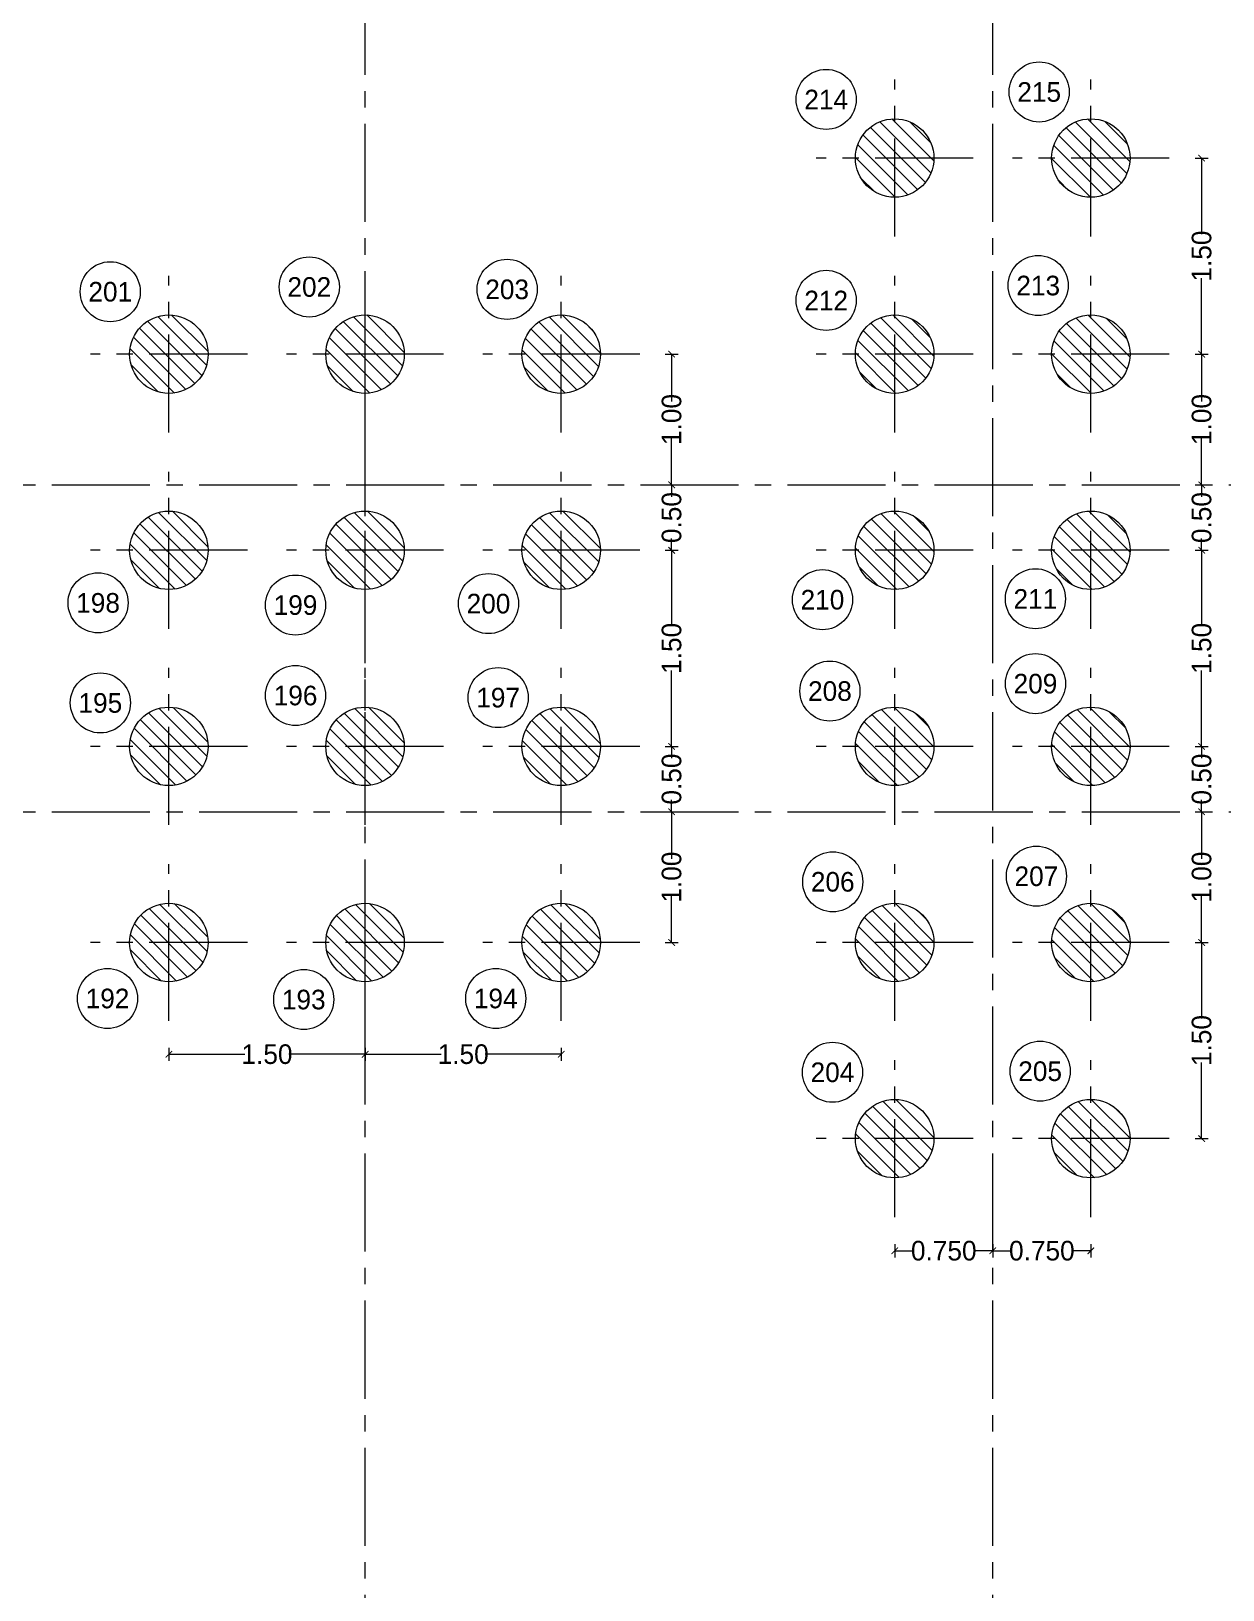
# Model space of a CAD drawing. Extents: x 971 to 1079, y 664 to 731.
# Drawn here: x 1026.21 to 1035.33, y 691.48 to 703.4 of the extents above; entities that cross this region are included whole.
import ezdxf
from ezdxf.enums import TextEntityAlignment as Align

# ---------------------------------------------------------------- set-up
doc = ezdxf.new("R2010")
doc.units = 0
doc.header["$MEASUREMENT"] = 0
doc.header["$PDMODE"] = 3
doc.header["$PDSIZE"] = 0.1
for name, pattern in [('CENTER2', [1.125, 0.75, -0.125, 0.125, -0.125]), ('CENTERX2', [4, 2.5, -0.5, 0.5, -0.5]), ('HIDDEN2', [0.1875, 0.125, -0.0625])]:
    doc.linetypes.add(name, pattern=pattern)
doc.layers.get('0').update_dxf_attribs({"linetype": 'CONTINUOUS', "lineweight": 30})
doc.layers.get('Defpoints').update_dxf_attribs({"linetype": 'CONTINUOUS'})
for name, color, linetype, lineweight in [('As Built Piles', 4, 'HIDDEN2', 20), ('axis', 1, 'CENTERX2', 5), ('axis no.', 11, 'CONTINUOUS', 20), ('PILES_AXES', 4, 'CENTER2', 20), ('PILES_HATCH0', 8, 'CONTINUOUS', 9), ('PILES_NO_', 11, 'CONTINUOUS', 20)]:
    doc.layers.add(name, color=color, linetype=linetype, lineweight=lineweight)
doc.styles.add('ARABY', font='sosa.shx')
doc.styles.add('SOSA', font='sosa.shx')
doc.dimstyles.new('Shabak dim', dxfattribs={"dimtxt": 0.15, "dimasz": 0.05, "dimexe": 0.05, "dimexo": 0.1, "dimgap": 0, "dimtad": 0, "dimzin": 0, "dimdsep": 46, "dimtxsty": 'SOSA', "dimblk1": 'ARCHTICK', "dimblk2": 'ARCHTICK', "dimsah": 1, "dimcen": 0, "dimclrd": 256, "dimadec": 0, "dimazin": 0, "dimtfac": 1, "dimtofl": 0, "dimtmove": 1, "dimatfit": 3, "dimldrblk": 'OBLIQUE', "dimfxl": 0.05, "dimfxlon": 1, "dimtolj": 1, "dimtzin": 0, "dimlwd": -1, "dimlwe": -1, "dimarcsym": 0})

# ---------------------------------------------------------------- blocks, each defined once
blk = doc.blocks.new('_ARCHTICK')
at = {"color": 0, "linetype": 'ByBlock', "const_width": 0.15}
blk.add_lwpolyline([(-0.5, -0.5), (0.5, 0.5)], dxfattribs=at)
blk = doc.blocks.new('*D203')
at = {"layer": 'axis no.', "color": 0, "transparency": 16777216}
for p, q in [((1031.062, 697.427), (1031.162, 697.427)), ((1031.062, 696.427), (1031.162, 696.427))]:
    blk.add_line(p, q, dxfattribs=at)
at = {"layer": 'axis no.', "transparency": 16777216}
for p, q in [((1031.112, 697.427), (1031.112, 697.066)), ((1031.112, 696.427), (1031.112, 696.788))]:
    blk.add_line(p, q, dxfattribs=at)
at = {"layer": 'Defpoints', "color": 0, "transparency": 16777216}
for p in [(1030.06, 697.427), (1031.112, 697.427), (1030.268, 696.427)]:
    blk.add_point(p, dxfattribs=at)
at = {"layer": 'axis no.', "transparency": 16777216, "xscale": 0.05, "yscale": 0.05, "zscale": 0.05}
for p, rotation in [((1031.112, 697.427), 90), ((1031.112, 696.427), 270)]:
    blk.add_blockref('_ARCHTICK', p, dxfattribs=dict(at, rotation=rotation))
at = {"layer": 'axis no.', "color": 0, "transparency": 16777216, "insert": (1031.112, 696.927), "char_height": 0.15, "attachment_point": 5, "rotation": 90, "style": 'SOSA'}
blk.add_mtext('\\A1;1.00', dxfattribs=at)
blk = doc.blocks.new('_OBLIQUE')
at = {"color": 0, "linetype": 'ByBlock'}
blk.add_line((-0.5, -0.5), (0.5, 0.5), dxfattribs=at)
blk = doc.blocks.new('*D204')
at = {"layer": 'axis no.', "color": 0, "transparency": 16777216}
for p, q in [((1031.062, 697.927), (1031.162, 697.927)), ((1031.062, 697.427), (1031.162, 697.427))]:
    blk.add_line(p, q, dxfattribs=at)
at = {"layer": 'axis no.', "transparency": 16777216}
for p, q in [((1031.112, 697.927), (1031.112, 697.837)), ((1031.112, 697.427), (1031.112, 697.517))]:
    blk.add_line(p, q, dxfattribs=at)
at = {"layer": 'Defpoints', "color": 0, "transparency": 16777216}
for p in [(1030.648, 697.927), (1031.112, 697.927), (1030.648, 697.427)]:
    blk.add_point(p, dxfattribs=at)
at = {"layer": 'axis no.', "transparency": 16777216, "xscale": 0.05, "yscale": 0.05, "zscale": 0.05}
for p, rotation in [((1031.112, 697.927), 90), ((1031.112, 697.427), 270)]:
    blk.add_blockref('_ARCHTICK', p, dxfattribs=dict(at, rotation=rotation))
at = {"layer": 'axis no.', "color": 0, "transparency": 16777216, "insert": (1031.112, 697.677), "char_height": 0.15, "attachment_point": 5, "rotation": 90, "style": 'SOSA'}
blk.add_mtext('\\A1;0.50', dxfattribs=at)
blk = doc.blocks.new('*D205')
at = {"layer": 'axis no.', "color": 0, "transparency": 16777216}
for p, q in [((1031.062, 699.427), (1031.162, 699.427)), ((1031.062, 697.927), (1031.162, 697.927))]:
    blk.add_line(p, q, dxfattribs=at)
at = {"layer": 'axis no.', "transparency": 16777216}
for p, q in [((1031.112, 699.427), (1031.112, 698.846)), ((1031.112, 697.927), (1031.112, 698.508))]:
    blk.add_line(p, q, dxfattribs=at)
at = {"layer": 'Defpoints', "color": 0, "transparency": 16777216}
for p in [(1030.714, 699.427), (1031.112, 699.427), (1030.714, 697.927)]:
    blk.add_point(p, dxfattribs=at)
at = {"layer": 'axis no.', "transparency": 16777216, "xscale": 0.05, "yscale": 0.05, "zscale": 0.05}
for p, rotation in [((1031.112, 699.427), 90), ((1031.112, 697.927), 270)]:
    blk.add_blockref('_ARCHTICK', p, dxfattribs=dict(at, rotation=rotation))
at = {"layer": 'axis no.', "color": 0, "transparency": 16777216, "insert": (1031.112, 698.677), "char_height": 0.15, "attachment_point": 5, "rotation": 90, "style": 'SOSA'}
blk.add_mtext('\\A1;1.50', dxfattribs=at)
blk = doc.blocks.new('*D206')
at = {"layer": 'axis no.', "color": 0, "transparency": 16777216}
for p, q in [((1031.062, 699.927), (1031.162, 699.927)), ((1031.062, 699.427), (1031.162, 699.427))]:
    blk.add_line(p, q, dxfattribs=at)
at = {"layer": 'axis no.', "transparency": 16777216}
for p, q in [((1031.112, 699.927), (1031.112, 699.837)), ((1031.112, 699.427), (1031.112, 699.517))]:
    blk.add_line(p, q, dxfattribs=at)
at = {"layer": 'Defpoints', "color": 0, "transparency": 16777216}
for p in [(1030.714, 699.927), (1031.112, 699.927), (1030.714, 699.427)]:
    blk.add_point(p, dxfattribs=at)
at = {"layer": 'axis no.', "transparency": 16777216, "xscale": 0.05, "yscale": 0.05, "zscale": 0.05}
for p, rotation in [((1031.112, 699.927), 90), ((1031.112, 699.427), 270)]:
    blk.add_blockref('_ARCHTICK', p, dxfattribs=dict(at, rotation=rotation))
at = {"layer": 'axis no.', "color": 0, "transparency": 16777216, "insert": (1031.112, 699.677), "char_height": 0.15, "attachment_point": 5, "rotation": 90, "style": 'SOSA'}
blk.add_mtext('\\A1;0.50', dxfattribs=at)
blk = doc.blocks.new('*D207')
at = {"layer": 'axis no.', "color": 0, "transparency": 16777216}
for p, q in [((1031.062, 700.927), (1031.162, 700.927)), ((1031.062, 699.927), (1031.162, 699.927))]:
    blk.add_line(p, q, dxfattribs=at)
at = {"layer": 'axis no.', "transparency": 16777216}
for p, q in [((1031.112, 700.927), (1031.112, 700.566)), ((1031.112, 699.927), (1031.112, 700.288))]:
    blk.add_line(p, q, dxfattribs=at)
at = {"layer": 'Defpoints', "color": 0, "transparency": 16777216}
for p in [(1030.582, 700.927), (1031.112, 700.927), (1030.582, 699.927)]:
    blk.add_point(p, dxfattribs=at)
at = {"layer": 'axis no.', "transparency": 16777216, "xscale": 0.05, "yscale": 0.05, "zscale": 0.05}
for p, rotation in [((1031.112, 700.927), 90), ((1031.112, 699.927), 270)]:
    blk.add_blockref('_ARCHTICK', p, dxfattribs=dict(at, rotation=rotation))
at = {"layer": 'axis no.', "color": 0, "transparency": 16777216, "insert": (1031.112, 700.427), "char_height": 0.15, "attachment_point": 5, "rotation": 90, "style": 'SOSA'}
blk.add_mtext('\\A1;1.00', dxfattribs=at)
blk = doc.blocks.new('*D208')
at = {"layer": 'axis no.', "color": 0, "transparency": 16777216}
for p, q in [((1027.268, 695.622), (1027.268, 695.522)), ((1028.768, 695.622), (1028.768, 695.522))]:
    blk.add_line(p, q, dxfattribs=at)
at = {"layer": 'axis no.', "transparency": 16777216}
for p, q in [((1027.268, 695.572), (1027.849, 695.572)), ((1028.768, 695.572), (1028.186, 695.572))]:
    blk.add_line(p, q, dxfattribs=at)
at = {"layer": 'Defpoints', "color": 0, "transparency": 16777216}
for p in [(1027.268, 696.025), (1028.768, 695.995), (1028.768, 695.572)]:
    blk.add_point(p, dxfattribs=at)
at = {"layer": 'axis no.', "transparency": 16777216, "xscale": 0.05, "yscale": 0.05, "zscale": 0.05, "rotation": 180}
blk.add_blockref('_ARCHTICK', (1027.268, 695.572), dxfattribs=at)
at = {"layer": 'axis no.', "transparency": 16777216, "xscale": 0.05, "yscale": 0.05, "zscale": 0.05}
blk.add_blockref('_ARCHTICK', (1028.768, 695.572), dxfattribs=at)
at = {"layer": 'axis no.', "color": 0, "transparency": 16777216, "insert": (1028.018, 695.572), "char_height": 0.15, "attachment_point": 5, "style": 'SOSA'}
blk.add_mtext('\\A1;1.50', dxfattribs=at)
blk = doc.blocks.new('*D209')
at = {"layer": 'axis no.', "color": 0, "transparency": 16777216}
for p, q in [((1028.768, 695.622), (1028.768, 695.522)), ((1030.268, 695.622), (1030.268, 695.522))]:
    blk.add_line(p, q, dxfattribs=at)
at = {"layer": 'axis no.', "transparency": 16777216}
for p, q in [((1028.768, 695.572), (1029.349, 695.572)), ((1030.268, 695.572), (1029.686, 695.572))]:
    blk.add_line(p, q, dxfattribs=at)
at = {"layer": 'Defpoints', "color": 0, "transparency": 16777216}
for p in [(1028.768, 695.995), (1030.268, 695.995), (1030.268, 695.572)]:
    blk.add_point(p, dxfattribs=at)
at = {"layer": 'axis no.', "transparency": 16777216, "xscale": 0.05, "yscale": 0.05, "zscale": 0.05, "rotation": 180}
blk.add_blockref('_ARCHTICK', (1028.768, 695.572), dxfattribs=at)
at = {"layer": 'axis no.', "transparency": 16777216, "xscale": 0.05, "yscale": 0.05, "zscale": 0.05}
blk.add_blockref('_ARCHTICK', (1030.268, 695.572), dxfattribs=at)
at = {"layer": 'axis no.', "color": 0, "transparency": 16777216, "insert": (1029.518, 695.572), "char_height": 0.15, "attachment_point": 5, "style": 'SOSA'}
blk.add_mtext('\\A1;1.50', dxfattribs=at)
blk = doc.blocks.new('*D228')
at = {"layer": 'axis no.', "color": 0, "transparency": 16777216}
for p, q in [((1035.115, 696.427), (1035.215, 696.427)), ((1035.115, 694.927), (1035.215, 694.927))]:
    blk.add_line(p, q, dxfattribs=at)
at = {"layer": 'axis no.', "transparency": 16777216}
for p, q in [((1035.165, 696.427), (1035.165, 695.846)), ((1035.165, 694.927), (1035.165, 695.508))]:
    blk.add_line(p, q, dxfattribs=at)
at = {"layer": 'Defpoints', "color": 0, "transparency": 16777216}
for p in [(1034.766, 696.427), (1035.165, 696.427), (1034.766, 694.927)]:
    blk.add_point(p, dxfattribs=at)
at = {"layer": 'axis no.', "transparency": 16777216, "xscale": 0.05, "yscale": 0.05, "zscale": 0.05}
for p, rotation in [((1035.165, 696.427), 90), ((1035.165, 694.927), 270)]:
    blk.add_blockref('_ARCHTICK', p, dxfattribs=dict(at, rotation=rotation))
at = {"layer": 'axis no.', "color": 0, "transparency": 16777216, "insert": (1035.165, 695.677), "char_height": 0.15, "attachment_point": 5, "rotation": 90, "style": 'SOSA'}
blk.add_mtext('\\A1;1.50', dxfattribs=at)
blk = doc.blocks.new('*D229')
at = {"layer": 'axis no.', "color": 0, "transparency": 16777216}
for p, q in [((1035.115, 697.427), (1035.215, 697.427)), ((1035.115, 696.427), (1035.215, 696.427))]:
    blk.add_line(p, q, dxfattribs=at)
at = {"layer": 'axis no.', "transparency": 16777216}
for p, q in [((1035.165, 697.427), (1035.165, 697.066)), ((1035.165, 696.427), (1035.165, 696.788))]:
    blk.add_line(p, q, dxfattribs=at)
at = {"layer": 'Defpoints', "color": 0, "transparency": 16777216}
for p in [(1034.766, 697.427), (1035.165, 697.427), (1034.766, 696.427)]:
    blk.add_point(p, dxfattribs=at)
at = {"layer": 'axis no.', "transparency": 16777216, "xscale": 0.05, "yscale": 0.05, "zscale": 0.05}
for p, rotation in [((1035.165, 697.427), 90), ((1035.165, 696.427), 270)]:
    blk.add_blockref('_ARCHTICK', p, dxfattribs=dict(at, rotation=rotation))
at = {"layer": 'axis no.', "color": 0, "transparency": 16777216, "insert": (1035.165, 696.927), "char_height": 0.15, "attachment_point": 5, "rotation": 90, "style": 'SOSA'}
blk.add_mtext('\\A1;1.00', dxfattribs=at)
blk = doc.blocks.new('*D230')
at = {"layer": 'axis no.', "color": 0, "transparency": 16777216}
for p, q in [((1035.115, 697.927), (1035.215, 697.927)), ((1035.115, 697.427), (1035.215, 697.427))]:
    blk.add_line(p, q, dxfattribs=at)
at = {"layer": 'axis no.', "transparency": 16777216}
for p, q in [((1035.165, 697.927), (1035.165, 697.837)), ((1035.165, 697.427), (1035.165, 697.517))]:
    blk.add_line(p, q, dxfattribs=at)
at = {"layer": 'Defpoints', "color": 0, "transparency": 16777216}
for p in [(1034.724, 697.927), (1035.165, 697.927), (1034.575, 697.427)]:
    blk.add_point(p, dxfattribs=at)
at = {"layer": 'axis no.', "transparency": 16777216, "xscale": 0.05, "yscale": 0.05, "zscale": 0.05}
for p, rotation in [((1035.165, 697.927), 90), ((1035.165, 697.427), 270)]:
    blk.add_blockref('_ARCHTICK', p, dxfattribs=dict(at, rotation=rotation))
at = {"layer": 'axis no.', "color": 0, "transparency": 16777216, "insert": (1035.165, 697.677), "char_height": 0.15, "attachment_point": 5, "rotation": 90, "style": 'SOSA'}
blk.add_mtext('\\A1;0.50', dxfattribs=at)
blk = doc.blocks.new('*D231')
at = {"layer": 'axis no.', "color": 0, "transparency": 16777216}
for p, q in [((1035.115, 699.427), (1035.215, 699.427)), ((1035.115, 697.927), (1035.215, 697.927))]:
    blk.add_line(p, q, dxfattribs=at)
at = {"layer": 'axis no.', "transparency": 16777216}
for p, q in [((1035.165, 699.427), (1035.165, 698.846)), ((1035.165, 697.927), (1035.165, 698.508))]:
    blk.add_line(p, q, dxfattribs=at)
at = {"layer": 'Defpoints', "color": 0, "transparency": 16777216}
for p in [(1034.833, 699.427), (1035.165, 699.427), (1034.833, 697.927)]:
    blk.add_point(p, dxfattribs=at)
at = {"layer": 'axis no.', "transparency": 16777216, "xscale": 0.05, "yscale": 0.05, "zscale": 0.05}
for p, rotation in [((1035.165, 699.427), 90), ((1035.165, 697.927), 270)]:
    blk.add_blockref('_ARCHTICK', p, dxfattribs=dict(at, rotation=rotation))
at = {"layer": 'axis no.', "color": 0, "transparency": 16777216, "insert": (1035.165, 698.677), "char_height": 0.15, "attachment_point": 5, "rotation": 90, "style": 'SOSA'}
blk.add_mtext('\\A1;1.50', dxfattribs=at)
blk = doc.blocks.new('*D232')
at = {"layer": 'axis no.', "color": 0, "transparency": 16777216}
for p, q in [((1035.115, 699.927), (1035.215, 699.927)), ((1035.115, 699.427), (1035.215, 699.427))]:
    blk.add_line(p, q, dxfattribs=at)
at = {"layer": 'axis no.', "transparency": 16777216}
for p, q in [((1035.165, 699.927), (1035.165, 699.837)), ((1035.165, 699.427), (1035.165, 699.517))]:
    blk.add_line(p, q, dxfattribs=at)
at = {"layer": 'Defpoints', "color": 0, "transparency": 16777216}
for p in [(1034.833, 699.927), (1035.165, 699.927), (1034.833, 699.427)]:
    blk.add_point(p, dxfattribs=at)
at = {"layer": 'axis no.', "transparency": 16777216, "xscale": 0.05, "yscale": 0.05, "zscale": 0.05}
for p, rotation in [((1035.165, 699.927), 90), ((1035.165, 699.427), 270)]:
    blk.add_blockref('_ARCHTICK', p, dxfattribs=dict(at, rotation=rotation))
at = {"layer": 'axis no.', "color": 0, "transparency": 16777216, "insert": (1035.165, 699.677), "char_height": 0.15, "attachment_point": 5, "rotation": 90, "style": 'SOSA'}
blk.add_mtext('\\A1;0.50', dxfattribs=at)
blk = doc.blocks.new('*D233')
at = {"layer": 'axis no.', "color": 0, "transparency": 16777216}
for p, q in [((1035.115, 700.927), (1035.215, 700.927)), ((1035.115, 699.927), (1035.215, 699.927))]:
    blk.add_line(p, q, dxfattribs=at)
at = {"layer": 'axis no.', "transparency": 16777216}
for p, q in [((1035.165, 700.927), (1035.165, 700.566)), ((1035.165, 699.927), (1035.165, 700.288))]:
    blk.add_line(p, q, dxfattribs=at)
at = {"layer": 'Defpoints', "color": 0, "transparency": 16777216}
for p in [(1034.725, 700.927), (1035.165, 700.927), (1034.725, 699.927)]:
    blk.add_point(p, dxfattribs=at)
at = {"layer": 'axis no.', "transparency": 16777216, "xscale": 0.05, "yscale": 0.05, "zscale": 0.05}
for p, rotation in [((1035.165, 700.927), 90), ((1035.165, 699.927), 270)]:
    blk.add_blockref('_ARCHTICK', p, dxfattribs=dict(at, rotation=rotation))
at = {"layer": 'axis no.', "color": 0, "transparency": 16777216, "insert": (1035.165, 700.427), "char_height": 0.15, "attachment_point": 5, "rotation": 90, "style": 'SOSA'}
blk.add_mtext('\\A1;1.00', dxfattribs=at)
blk = doc.blocks.new('*D234')
at = {"layer": 'axis no.', "color": 0, "transparency": 16777216}
for p, q in [((1035.115, 702.427), (1035.215, 702.427)), ((1035.115, 700.927), (1035.215, 700.927))]:
    blk.add_line(p, q, dxfattribs=at)
at = {"layer": 'axis no.', "transparency": 16777216}
for p, q in [((1035.165, 702.427), (1035.165, 701.846)), ((1035.165, 700.927), (1035.165, 701.508))]:
    blk.add_line(p, q, dxfattribs=at)
at = {"layer": 'Defpoints', "color": 0, "transparency": 16777216}
for p in [(1034.725, 702.427), (1035.165, 702.427), (1034.725, 700.927)]:
    blk.add_point(p, dxfattribs=at)
at = {"layer": 'axis no.', "transparency": 16777216, "xscale": 0.05, "yscale": 0.05, "zscale": 0.05}
for p, rotation in [((1035.165, 702.427), 90), ((1035.165, 700.927), 270)]:
    blk.add_blockref('_ARCHTICK', p, dxfattribs=dict(at, rotation=rotation))
at = {"layer": 'axis no.', "color": 0, "transparency": 16777216, "insert": (1035.165, 701.677), "char_height": 0.15, "attachment_point": 5, "rotation": 90, "style": 'SOSA'}
blk.add_mtext('\\A1;1.50', dxfattribs=at)
blk = doc.blocks.new('*D235')
at = {"layer": 'axis no.', "color": 0, "transparency": 16777216}
for p, q in [((1032.818, 694.119), (1032.818, 694.019)), ((1033.568, 694.119), (1033.568, 694.019))]:
    blk.add_line(p, q, dxfattribs=at)
at = {"layer": 'axis no.', "transparency": 16777216}
for p, q in [((1032.818, 694.069), (1032.958, 694.069)), ((1033.568, 694.069), (1033.427, 694.069))]:
    blk.add_line(p, q, dxfattribs=at)
at = {"layer": 'Defpoints', "color": 0, "transparency": 16777216}
for p in [(1033.568, 694.445), (1032.818, 694.327), (1033.568, 694.069)]:
    blk.add_point(p, dxfattribs=at)
at = {"layer": 'axis no.', "transparency": 16777216, "xscale": 0.05, "yscale": 0.05, "zscale": 0.05, "rotation": 180}
blk.add_blockref('_ARCHTICK', (1032.818, 694.069), dxfattribs=at)
at = {"layer": 'axis no.', "transparency": 16777216, "xscale": 0.05, "yscale": 0.05, "zscale": 0.05}
blk.add_blockref('_ARCHTICK', (1033.568, 694.069), dxfattribs=at)
at = {"layer": 'axis no.', "color": 0, "transparency": 16777216, "insert": (1033.193, 694.069), "char_height": 0.15, "attachment_point": 5, "style": 'SOSA'}
blk.add_mtext('\\A1;0.750', dxfattribs=at)
blk = doc.blocks.new('*D236')
at = {"layer": 'axis no.', "color": 0, "transparency": 16777216}
for p, q in [((1033.568, 694.119), (1033.568, 694.019)), ((1034.318, 694.119), (1034.318, 694.019))]:
    blk.add_line(p, q, dxfattribs=at)
at = {"layer": 'axis no.', "transparency": 16777216}
for p, q in [((1033.568, 694.069), (1033.708, 694.069)), ((1034.318, 694.069), (1034.177, 694.069))]:
    blk.add_line(p, q, dxfattribs=at)
at = {"layer": 'Defpoints', "color": 0, "transparency": 16777216}
for p in [(1033.568, 694.445), (1034.318, 694.498), (1034.318, 694.069)]:
    blk.add_point(p, dxfattribs=at)
at = {"layer": 'axis no.', "transparency": 16777216, "xscale": 0.05, "yscale": 0.05, "zscale": 0.05, "rotation": 180}
blk.add_blockref('_ARCHTICK', (1033.568, 694.069), dxfattribs=at)
at = {"layer": 'axis no.', "transparency": 16777216, "xscale": 0.05, "yscale": 0.05, "zscale": 0.05}
blk.add_blockref('_ARCHTICK', (1034.318, 694.069), dxfattribs=at)
at = {"layer": 'axis no.', "color": 0, "transparency": 16777216, "insert": (1033.943, 694.069), "char_height": 0.15, "attachment_point": 5, "style": 'SOSA'}
blk.add_mtext('\\A1;0.750', dxfattribs=at)

msp = doc.modelspace()

# ---------------------------------------------------------------- hatches: boundary and pattern name
at = {"layer": 'PILES_HATCH0'}
h = msp.add_hatch(dxfattribs=at)
h.set_pattern_fill('ANSI31', color=256, scale=0.65, angle=90, style=0)
edge = h.paths.add_edge_path()
edge.add_arc((1032.8177, 702.4269), 0.3, 0, 360)
h = msp.add_hatch(dxfattribs=at)
h.set_pattern_fill('ANSI31', color=256, scale=0.65, angle=90, style=0)
edge = h.paths.add_edge_path()
edge.add_arc((1034.3177, 702.4269), 0.3, 0, 360)
h = msp.add_hatch(dxfattribs=at)
h.set_pattern_fill('ANSI31', color=256, scale=0.65, angle=90, style=0)
edge = h.paths.add_edge_path()
edge.add_arc((1027.2677, 700.9269), 0.3, 0, 360)
h = msp.add_hatch(dxfattribs=at)
h.set_pattern_fill('ANSI31', color=256, scale=0.65, angle=90, style=0)
edge = h.paths.add_edge_path()
edge.add_arc((1028.7677, 700.9269), 0.3, 0, 360)
h = msp.add_hatch(dxfattribs=at)
h.set_pattern_fill('ANSI31', color=256, scale=0.65, angle=90, style=0)
edge = h.paths.add_edge_path()
edge.add_arc((1030.2677, 700.9269), 0.3, 0, 360)
h = msp.add_hatch(dxfattribs=at)
h.set_pattern_fill('ANSI31', color=256, scale=0.65, angle=90, style=0)
edge = h.paths.add_edge_path()
edge.add_arc((1032.8177, 700.9269), 0.3, 0, 360)
h = msp.add_hatch(dxfattribs=at)
h.set_pattern_fill('ANSI31', color=256, scale=0.65, angle=90, style=0)
edge = h.paths.add_edge_path()
edge.add_arc((1034.3177, 700.9269), 0.3, 0, 360)
h = msp.add_hatch(dxfattribs=at)
h.set_pattern_fill('ANSI31', color=256, scale=0.65, angle=90, style=0)
edge = h.paths.add_edge_path()
edge.add_arc((1027.2677, 699.4269), 0.3, 0, 360)
h = msp.add_hatch(dxfattribs=at)
h.set_pattern_fill('ANSI31', color=256, scale=0.65, angle=90, style=0)
edge = h.paths.add_edge_path()
edge.add_arc((1028.7677, 699.4269), 0.3, 0, 360)
h = msp.add_hatch(dxfattribs=at)
h.set_pattern_fill('ANSI31', color=256, scale=0.65, angle=90, style=0)
edge = h.paths.add_edge_path()
edge.add_arc((1030.2677, 699.4269), 0.3, 0, 360)
h = msp.add_hatch(dxfattribs=at)
h.set_pattern_fill('ANSI31', color=256, scale=0.65, angle=90, style=0)
edge = h.paths.add_edge_path()
edge.add_arc((1032.8177, 699.4269), 0.3, 0, 360)
h = msp.add_hatch(dxfattribs=at)
h.set_pattern_fill('ANSI31', color=256, scale=0.65, angle=90, style=0)
edge = h.paths.add_edge_path()
edge.add_arc((1034.3177, 699.4269), 0.3, 0, 360)
h = msp.add_hatch(dxfattribs=at)
h.set_pattern_fill('ANSI31', color=256, scale=0.65, angle=90, style=0)
edge = h.paths.add_edge_path()
edge.add_arc((1027.2677, 697.9269), 0.3, 0, 360)
h = msp.add_hatch(dxfattribs=at)
h.set_pattern_fill('ANSI31', color=256, scale=0.65, angle=90, style=0)
edge = h.paths.add_edge_path()
edge.add_arc((1028.7677, 697.9269), 0.3, 0, 360)
h = msp.add_hatch(dxfattribs=at)
h.set_pattern_fill('ANSI31', color=256, scale=0.65, angle=90, style=0)
edge = h.paths.add_edge_path()
edge.add_arc((1030.2677, 697.9269), 0.3, 0, 360)
h = msp.add_hatch(dxfattribs=at)
h.set_pattern_fill('ANSI31', color=256, scale=0.65, angle=90, style=0)
edge = h.paths.add_edge_path()
edge.add_arc((1032.8177, 697.9269), 0.3, 0, 360)
h = msp.add_hatch(dxfattribs=at)
h.set_pattern_fill('ANSI31', color=256, scale=0.65, angle=90, style=0)
edge = h.paths.add_edge_path()
edge.add_arc((1034.3177, 697.9269), 0.3, 0, 360)
h = msp.add_hatch(dxfattribs=at)
h.set_pattern_fill('ANSI31', color=256, scale=0.65, angle=90, style=0)
edge = h.paths.add_edge_path()
edge.add_arc((1027.2677, 696.4269), 0.3, 0, 360)
h = msp.add_hatch(dxfattribs=at)
h.set_pattern_fill('ANSI31', color=256, scale=0.65, angle=90, style=0)
edge = h.paths.add_edge_path()
edge.add_arc((1028.7677, 696.4269), 0.3, 0, 360)
h = msp.add_hatch(dxfattribs=at)
h.set_pattern_fill('ANSI31', color=256, scale=0.65, angle=90, style=0)
edge = h.paths.add_edge_path()
edge.add_arc((1030.2677, 696.4269), 0.3, 0, 360)
h = msp.add_hatch(dxfattribs=at)
h.set_pattern_fill('ANSI31', color=256, scale=0.65, angle=90, style=0)
edge = h.paths.add_edge_path()
edge.add_arc((1032.8177, 696.4269), 0.3, 0, 360)
h = msp.add_hatch(dxfattribs=at)
h.set_pattern_fill('ANSI31', color=256, scale=0.65, angle=90, style=0)
edge = h.paths.add_edge_path()
edge.add_arc((1034.3177, 696.4269), 0.3, 0, 360)
h = msp.add_hatch(dxfattribs=at)
h.set_pattern_fill('ANSI31', color=256, scale=0.65, angle=90, style=0)
edge = h.paths.add_edge_path()
edge.add_arc((1032.8177, 694.9269), 0.3, 0, 360)
h = msp.add_hatch(dxfattribs=at)
h.set_pattern_fill('ANSI31', color=256, scale=0.65, angle=90, style=0)
edge = h.paths.add_edge_path()
edge.add_arc((1034.3177, 694.9269), 0.3, 0, 360)

# ---------------------------------------------------------------- linework, layer by layer
at = {"layer": 'As Built Piles', "linetype": 'Continuous', "ltscale": 0.01}
for centre in [(1032.8177, 702.4269), (1034.3177, 702.4269), (1027.2677, 700.9269), (1028.7677, 700.9269), (1030.2677, 700.9269), (1032.8177, 700.9269), (1034.3177, 700.9269), (1027.2677, 699.4269), (1028.7677, 699.4269), (1030.2677, 699.4269), (1032.8177, 699.4269), (1034.3177, 699.4269), (1027.2677, 697.9269), (1028.7677, 697.9269), (1030.2677, 697.9269), (1032.8177, 697.9269), (1034.3177, 697.9269), (1027.2677, 696.4269), (1028.7677, 696.4269), (1030.2677, 696.4269), (1032.8177, 696.4269), (1034.3177, 696.4269), (1032.8177, 694.9269), (1034.3177, 694.9269)]:
    msp.add_circle(centre, 0.3, dxfattribs=at)
at = {"layer": 'axis', "linetype": 'CENTER2'}
for p, q in [((1028.7677, 683.9379), (1028.7677, 714.0829)), ((1033.5677, 683.9379), (1033.5677, 714.0829)), ((976.8732, 699.9269), (1040.7428, 699.9269)), ((976.8732, 697.4269), (1040.7428, 697.4269))]:
    msp.add_line(p, q, dxfattribs=at)
at = {"layer": 'PILES_AXES'}
for p, q in [((1032.8177, 701.8269), (1032.8177, 703.0269)), ((1034.3177, 701.8269), (1034.3177, 703.0269)), ((1033.4177, 702.4269), (1032.2177, 702.4269)), ((1034.9177, 702.4269), (1033.7177, 702.4269)), ((1027.2677, 700.3269), (1027.2677, 701.5269)), ((1028.7677, 700.3269), (1028.7677, 701.5269)), ((1030.2677, 700.3269), (1030.2677, 701.5269)), ((1032.8177, 700.3269), (1032.8177, 701.5269)), ((1034.3177, 700.3269), (1034.3177, 701.5269)), ((1027.8677, 700.9269), (1026.6677, 700.9269)), ((1029.3677, 700.9269), (1028.1677, 700.9269)), ((1030.8677, 700.9269), (1029.6677, 700.9269)), ((1033.4177, 700.9269), (1032.2177, 700.9269)), ((1034.9177, 700.9269), (1033.7177, 700.9269)), ((1027.2677, 698.8269), (1027.2677, 700.0269)), ((1028.7677, 698.8269), (1028.7677, 700.0269)), ((1030.2677, 698.8269), (1030.2677, 700.0269)), ((1032.8177, 698.8269), (1032.8177, 700.0269)), ((1034.3177, 698.8269), (1034.3177, 700.0269)), ((1027.8677, 699.4269), (1026.6677, 699.4269)), ((1029.3677, 699.4269), (1028.1677, 699.4269)), ((1030.8677, 699.4269), (1029.6677, 699.4269)), ((1033.4177, 699.4269), (1032.2177, 699.4269)), ((1034.9177, 699.4269), (1033.7177, 699.4269)), ((1027.2677, 697.3269), (1027.2677, 698.5269)), ((1028.7677, 697.3269), (1028.7677, 698.5269)), ((1030.2677, 697.3269), (1030.2677, 698.5269)), ((1032.8177, 697.3269), (1032.8177, 698.5269)), ((1034.3177, 697.3269), (1034.3177, 698.5269)), ((1027.8677, 697.9269), (1026.6677, 697.9269)), ((1029.3677, 697.9269), (1028.1677, 697.9269)), ((1030.8677, 697.9269), (1029.6677, 697.9269)), ((1033.4177, 697.9269), (1032.2177, 697.9269)), ((1034.9177, 697.9269), (1033.7177, 697.9269)), ((1027.2677, 695.8269), (1027.2677, 697.0269)), ((1028.7677, 695.8269), (1028.7677, 697.0269)), ((1030.2677, 695.8269), (1030.2677, 697.0269)), ((1032.8177, 695.8269), (1032.8177, 697.0269)), ((1034.3177, 695.8269), (1034.3177, 697.0269)), ((1027.8677, 696.4269), (1026.6677, 696.4269)), ((1029.3677, 696.4269), (1028.1677, 696.4269)), ((1030.8677, 696.4269), (1029.6677, 696.4269)), ((1033.4177, 696.4269), (1032.2177, 696.4269)), ((1034.9177, 696.4269), (1033.7177, 696.4269)), ((1032.8177, 694.3269), (1032.8177, 695.5269)), ((1034.3177, 694.3269), (1034.3177, 695.5269)), ((1033.4177, 694.9269), (1032.2177, 694.9269)), ((1034.9177, 694.9269), (1033.7177, 694.9269))]:
    msp.add_line(p, q, dxfattribs=at)
at = {"layer": 'PILES_NO_'}
for centre in [(1033.9225, 702.9324), (1032.2941, 702.8756), (1026.8194, 701.4045), (1028.3413, 701.4409), (1029.8541, 701.4227), (1033.9152, 701.452), (1032.2939, 701.3384), (1026.7261, 699.0248), (1028.2359, 699.0078), (1029.7115, 699.0191), (1032.2654, 699.049), (1033.8938, 699.0561), (1033.8941, 698.407), (1026.7437, 698.2595), (1028.2361, 698.3162), (1029.7854, 698.3), (1032.3225, 698.3502), (1032.3441, 696.8914), (1033.9014, 696.934), (1026.7984, 695.9989), (1028.299, 695.9908), (1029.7671, 695.9989), (1032.3418, 695.4344), (1033.9298, 695.4428)]:
    msp.add_circle(centre, 0.2298, dxfattribs=at)

# ---------------------------------------------------------------- texts
at = {"layer": 'axis no.', "style": 'ARABY'}
for s, p in [('215', (1033.9225, 702.9324)), ('214', (1032.2941, 702.8756)), ('201', (1026.8194, 701.4045)), ('202', (1028.3413, 701.4409)), ('203', (1029.8541, 701.4227)), ('213', (1033.9152, 701.452)), ('212', (1032.2939, 701.3384)), ('198', (1026.7261, 699.0248)), ('199', (1028.2359, 699.0078)), ('200', (1029.7115, 699.0191)), ('210', (1032.2654, 699.049)), ('211', (1033.8938, 699.0561)), ('209', (1033.8941, 698.407)), ('196', (1028.2361, 698.3162)), ('197', (1029.7854, 698.3)), ('208', (1032.3225, 698.3502)), ('195', (1026.7437, 698.2595)), ('206', (1032.3441, 696.8914)), ('207', (1033.9014, 696.934)), ('192', (1026.7984, 695.9989)), ('193', (1028.299, 695.9908)), ('194', (1029.7671, 695.9989)), ('204', (1032.3418, 695.4344)), ('205', (1033.9298, 695.4428))]:
    msp.add_text(s, height=0.15, dxfattribs=at).set_placement(p, align=Align.MIDDLE)

# ---------------------------------------------------------------- dimensions: what is measured, and where the dimension line sits
at = {"layer": 'axis no.'}
for base, p1, p2, picture, middle in [((1035.1655, 702.4269), (1034.7246, 700.9269), (1034.7246, 702.4269), '*D234', (1035.1655, 701.6769)), ((1031.1115, 700.9269), (1030.5817, 699.9269), (1030.5817, 700.9269), '*D207', (1031.1115, 700.4269)), ((1035.1655, 700.9269), (1034.7246, 699.9269), (1034.7246, 700.9269), '*D233', (1035.1655, 700.4269)), ((1031.1115, 699.9269), (1030.7138, 699.4269), (1030.7138, 699.9269), '*D206', (1031.1115, 699.6769)), ((1035.1655, 699.9269), (1034.8327, 699.4269), (1034.8327, 699.9269), '*D232', (1035.1655, 699.6769)), ((1031.1115, 699.4269), (1030.7138, 697.9269), (1030.7138, 699.4269), '*D205', (1031.1115, 698.6769)), ((1035.1655, 699.4269), (1034.8327, 697.9269), (1034.8327, 699.4269), '*D231', (1035.1655, 698.6769)), ((1031.1115, 697.9269), (1030.6484, 697.4269), (1030.6484, 697.9269), '*D204', (1031.1115, 697.6769)), ((1035.1655, 697.9269), (1034.5745, 697.4269), (1034.7244, 697.9269), '*D230', (1035.1655, 697.6769)), ((1031.1115, 697.4269), (1030.2677, 696.4269), (1030.06, 697.4269), '*D203', (1031.1115, 696.9269)), ((1035.1655, 697.4269), (1034.7657, 696.4269), (1034.7657, 697.4269), '*D229', (1035.1655, 696.9269)), ((1035.1655, 696.4269), (1034.7657, 694.9269), (1034.7657, 696.4269), '*D228', (1035.1655, 695.6769))]:
    dim = msp.add_linear_dim(base=base, p1=p1, p2=p2, angle=90, dimstyle='Shabak dim', dxfattribs=at)
    dim.commit()
    dim.dimension.update_dxf_attribs({"geometry": picture, "text_midpoint": middle})
for base, p1, p2, picture, middle in [((1028.7677, 695.5717), (1027.2677, 696.0253), (1028.7677, 695.9954), '*D208', (1028.0177, 695.5717)), ((1030.2677, 695.5717), (1028.7677, 695.9954), (1030.2677, 695.9954), '*D209', (1029.5177, 695.5717))]:
    dim = msp.add_linear_dim(base=base, p1=p1, p2=p2, dimstyle='Shabak dim', dxfattribs=at)
    dim.commit()
    dim.dimension.update_dxf_attribs({"geometry": picture, "text_midpoint": middle})
for base, p1, p2, picture, middle in [((1033.5677, 694.0694), (1032.8177, 694.3269), (1033.5677, 694.4452), '*D235', (1033.1927, 694.0694)), ((1034.3177, 694.0694), (1033.5677, 694.4452), (1034.3177, 694.4976), '*D236', (1033.9427, 694.0694))]:
    dim = msp.add_linear_dim(base=base, p1=p1, p2=p2, dimstyle='Shabak dim', override={"dimdec": 3}, dxfattribs=at)
    dim.commit()
    dim.dimension.update_dxf_attribs({"geometry": picture, "text_midpoint": middle})

doc.saveas('drawing.dxf')
